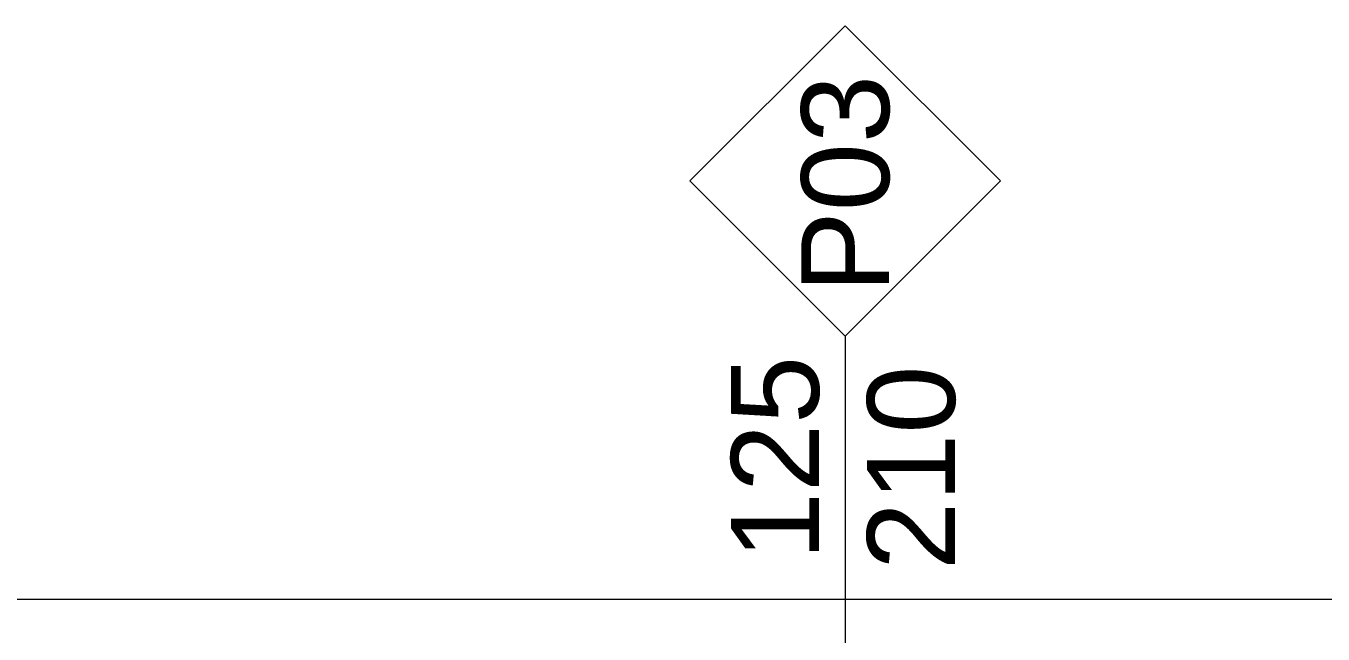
# Model space of a CAD drawing. Extents: x -1299 to 23780, y -3010 to 8106.
# Drawn here: x 20590.4 to 20738.2, y 2861 to 2930.3 of the extents above; entities that cross this region are included whole.
import ezdxf
from ezdxf.enums import TextEntityAlignment as Align

# ---------------------------------------------------------------- set-up
doc = ezdxf.new("R2010")
doc.units = 0
doc.header["$LTSCALE"] = 25
doc.header["$MEASUREMENT"] = 0
doc.layers.get('0').update_dxf_attribs({"color": 9, "lineweight": 9})
doc.layers.add('06C', color=9, linetype='Continuous', lineweight=9)
doc.layers.add('22', color=8, linetype='Continuous', lineweight=9)
doc.styles.add('Arial', font='arial.ttf', dxfattribs={"height": 2.5})

# ---------------------------------------------------------------- blocks, each defined once
blk = doc.blocks.new('0_windowno')
for points in [[(0, 3.536), (-3.536, 0), (0, -3.536), (3.536, 0), (0, 3.536)], [(3.536, 0), (11.536, 0)]]:
    blk.add_lwpolyline(points)
at = {"style": 'Arial'}
blk.add_attdef('GENISLIK', text='', height=2, dxfattribs=at).set_placement((4.036, 0), align=Align.BOTTOM_LEFT)
blk.add_attdef('PENCERENO', text='', height=2, dxfattribs=at).set_placement((0, 0), align=Align.MIDDLE_CENTER)
blk.add_attdef('YUKSEKLIK', text='', height=2, dxfattribs=at).set_placement((4.036, -0.5), align=Align.TOP_LEFT)
blk = doc.blocks.new('KAPI KODLARI ÇATI KATI')
at = {"layer": '22'}
ref = blk.add_blockref('0_windowno', (20683.72, 2912.67), dxfattribs=dict(at, xscale=-5, yscale=5, zscale=5, rotation=90))
ref.add_attrib('PENCERENO', 'P03', dxfattribs={"layer": '0', "height": 10, "rotation": 90, "style": 'Arial'}).set_placement((20683.72, 2912.33), align=Align.MIDDLE_CENTER)
ref.add_attrib('GENISLIK', '125', dxfattribs={"layer": '0', "height": 10, "rotation": 90, "style": 'Arial'}).set_placement((20683.72, 2869.44), align=Align.BOTTOM_LEFT)
ref.add_attrib('YUKSEKLIK', '210', dxfattribs={"layer": '0', "height": 10, "rotation": 90, "style": 'Arial'}).set_placement((20686.22, 2868.33), align=Align.TOP_LEFT)
blk = doc.blocks.new('ÇATI KATI PLANI')
at = {"layer": '06C'}
blk.add_lwpolyline([(18957.5, 1124.33), (18957.5, 1124.33), (18957.5, 2865), (22657.5, 2865), (22657.49, 2206.39)], dxfattribs=at)
blk.add_lwpolyline([(18957.5, 1124.33), (18957.5, 1124.33), (18957.5, 2865), (22657.5, 2865), (22657.49, 2206.39)], dxfattribs=at)
blk.add_lwpolyline([(22657.49, 285), (18957.5, 285), (18957.5, 2865), (22657.5, 2865)], close=True, dxfattribs=at)

msp = doc.modelspace()

# ---------------------------------------------------------------- block references
msp.add_blockref('ÇATI KATI PLANI', (0, 0))
at = {"layer": '22'}
msp.add_blockref('KAPI KODLARI ÇATI KATI', (0, 0), dxfattribs=at)

doc.saveas('drawing.dxf')
